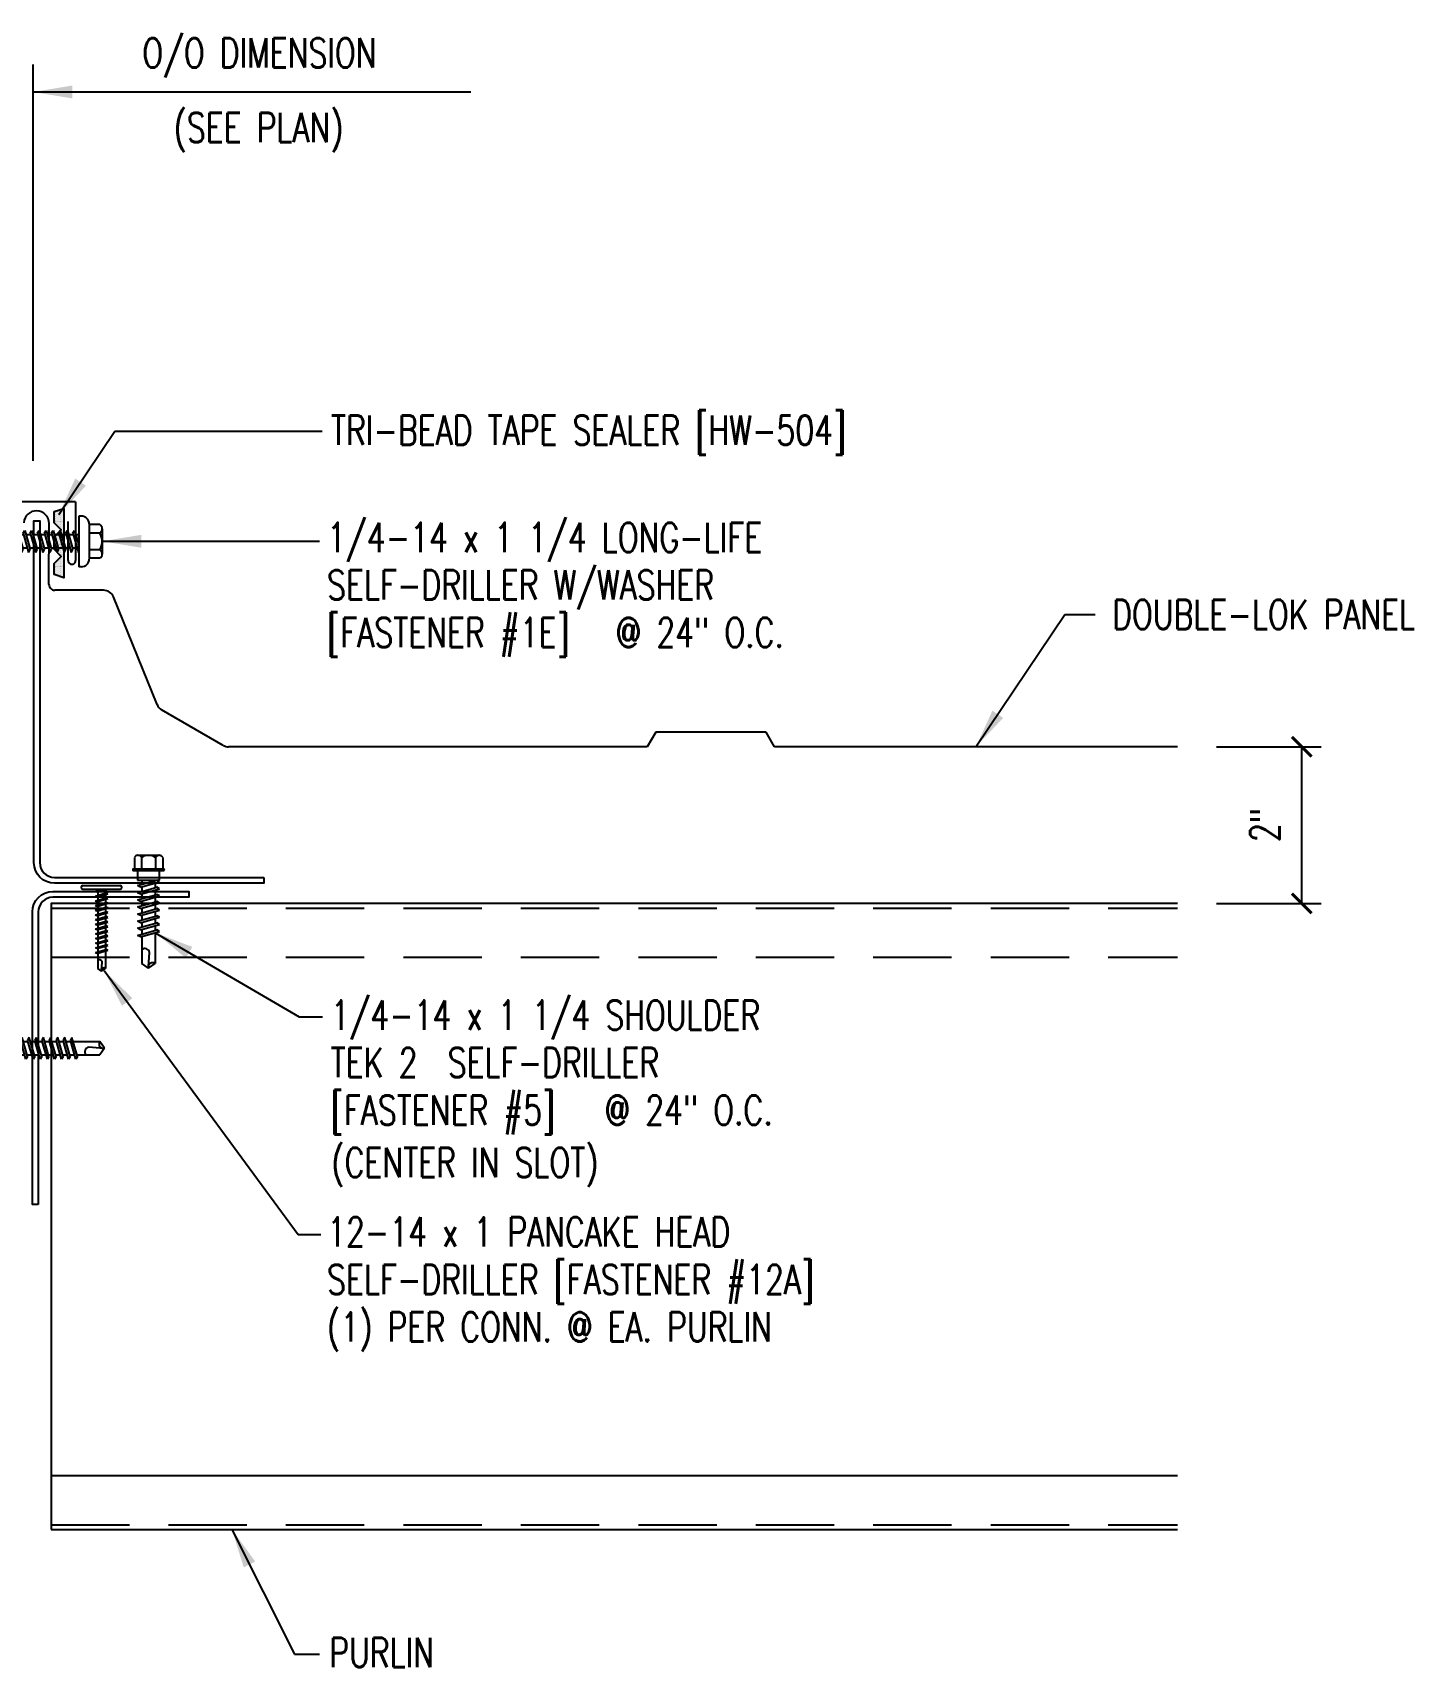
# Model space of a CAD drawing. Extents: x 9.1 to 39, y 12.5 to 38.2.
# Drawn here: x 21.38 to 39.02, y 17.29 to 38.17 of the extents above; entities that cross this region are included whole.
import ezdxf

# ---------------------------------------------------------------- set-up
doc = ezdxf.new("R2010")
doc.units = 0
doc.header["$LTSCALE"] = 4
doc.header["$MEASUREMENT"] = 0
doc.linetypes.add('HIDDEN', pattern=[0.375, 0.25, -0.125])
doc.layers.get('0').update_dxf_attribs({"linetype": 'CONTINUOUS'})
doc.layers.get('DEFPOINTS').update_dxf_attribs({"linetype": 'CONTINUOUS'})
for name, color, linetype in [('DIM', 2, 'CONTINUOUS'), ('FASTENER', 9, 'CONTINUOUS'), ('PANEL', 11, 'CONTINUOUS'), ('STLA', 10, 'CONTINUOUS'), ('TAPE', 8, 'CONTINUOUS'), ('TEXT', 2, 'CONTINUOUS'), ('TRIM', 6, 'CONTINUOUS')]:
    doc.layers.add(name, color=color, linetype=linetype)
doc.styles.add('TEXT1', font='ROMANS.shx', dxfattribs={"width": 0.75, "height": 0.375})
doc.dimstyles.new('DETAIL', dxfattribs={"dimscale": 4, "dimtxt": 0.09375, "dimasz": 0.0625, "dimexe": 0.0625, "dimexo": 0.125, "dimgap": 0.0625, "dimtad": 1, "dimdec": 4, "dimzin": 3, "dimdsep": 46, "dimlunit": 4, "dimtxsty": 'TEXT1', "dimblk": 'ARCHTICK', "dimcen": 0.0625, "dimclrd": 7, "dimclre": 7, "dimclrt": 2, "dimadec": 0, "dimazin": 0, "dimtfac": 0.59375, "dimtdec": 4, "dimtmove": 0, "dimatfit": 3, "dimldrblk": 'ARCHTICK', "dimfxl": 0, "dimfrac": 2, "dimtolj": 1, "dimtzin": 3, "dimarcsym": 0})
doc.dimstyles.new('DETAIL$7', dxfattribs={"dimscale": 4, "dimtxt": 0.09375, "dimasz": 0.125, "dimexe": 0.0625, "dimexo": 0.125, "dimgap": 0.0625, "dimtad": 1, "dimdec": 4, "dimzin": 3, "dimdsep": 46, "dimlunit": 4, "dimtxsty": 'TEXT1', "dimblk": 'ARCHTICK', "dimcen": 0.0625, "dimclrd": 7, "dimclre": 7, "dimclrt": 2, "dimadec": 0, "dimazin": 0, "dimtfac": 0.59375, "dimtdec": 4, "dimtmove": 2, "dimatfit": 3, "dimfxl": 0, "dimfrac": 2, "dimtolj": 1, "dimtzin": 3, "dimarcsym": 0})

# ---------------------------------------------------------------- blocks, each defined once
blk = doc.blocks.new('*X7')
at = {"color": 0}
for p, q in [((-0.434, 0.135), (-0.434, 0.135)), ((-0.434, 0.123), (-0.434, 0.123)), ((-0.422, 0.141), (-0.422, 0.141)), ((-0.422, 0.129), (-0.422, 0.129)), ((-0.422, 0.117), (-0.422, 0.117)), ((-0.422, 0.105), (-0.422, 0.105)), ((-0.422, 0.094), (-0.422, 0.094)), ((-0.422, 0.082), (-0.422, 0.082)), ((-0.41, 0.135), (-0.41, 0.135)), ((-0.41, 0.123), (-0.41, 0.123)), ((-0.41, 0.111), (-0.41, 0.111)), ((-0.41, 0.1), (-0.41, 0.1)), ((-0.41, 0.088), (-0.41, 0.088)), ((-0.41, 0.076), (-0.41, 0.076)), ((-0.41, 0.064), (-0.41, 0.064)), ((-0.41, 0.053), (-0.41, 0.053)), ((-0.41, 0.041), (-0.41, 0.041)), ((-0.398, 0.141), (-0.398, 0.141)), ((-0.398, 0.129), (-0.398, 0.129)), ((-0.398, 0.117), (-0.398, 0.117)), ((-0.398, 0.105), (-0.398, 0.105)), ((-0.398, 0.094), (-0.398, 0.094)), ((-0.398, 0.082), (-0.398, 0.082)), ((-0.398, 0.07), (-0.398, 0.07)), ((-0.398, 0.059), (-0.398, 0.059)), ((-0.398, 0.047), (-0.398, 0.047)), ((-0.398, 0.035), (-0.398, 0.035)), ((-0.398, 0.023), (-0.398, 0.023)), ((-0.387, 0.135), (-0.387, 0.135)), ((-0.387, 0.123), (-0.387, 0.123)), ((-0.387, 0.111), (-0.387, 0.111)), ((-0.387, 0.1), (-0.387, 0.1)), ((-0.387, 0.088), (-0.387, 0.088)), ((-0.387, 0.076), (-0.387, 0.076)), ((-0.387, 0.064), (-0.387, 0.064)), ((-0.387, 0.053), (-0.387, 0.053)), ((-0.387, 0.041), (-0.387, 0.041)), ((-0.387, 0.029), (-0.387, 0.029)), ((-0.375, 0.141), (-0.375, 0.141)), ((-0.375, 0.129), (-0.375, 0.129)), ((-0.375, 0.117), (-0.375, 0.117)), ((-0.375, 0.105), (-0.375, 0.105)), ((-0.375, 0.094), (-0.375, 0.094)), ((-0.375, 0.082), (-0.375, 0.082)), ((-0.375, 0.07), (-0.375, 0.07)), ((-0.375, 0.059), (-0.375, 0.059)), ((-0.375, 0.047), (-0.375, 0.047)), ((-0.375, 0.035), (-0.375, 0.035)), ((-0.375, 0.023), (-0.375, 0.023)), ((-0.363, 0.135), (-0.363, 0.135)), ((-0.363, 0.123), (-0.363, 0.123)), ((-0.363, 0.111), (-0.363, 0.111)), ((-0.363, 0.1), (-0.363, 0.1)), ((-0.363, 0.088), (-0.363, 0.088)), ((-0.363, 0.076), (-0.363, 0.076)), ((-0.363, 0.064), (-0.363, 0.064)), ((-0.363, 0.053), (-0.363, 0.053)), ((-0.363, 0.041), (-0.363, 0.041)), ((-0.363, 0.029), (-0.363, 0.029)), ((-0.352, 0.141), (-0.352, 0.141)), ((-0.352, 0.129), (-0.352, 0.129)), ((-0.352, 0.117), (-0.352, 0.117)), ((-0.352, 0.105), (-0.352, 0.105)), ((-0.352, 0.094), (-0.352, 0.094)), ((-0.352, 0.082), (-0.352, 0.082)), ((-0.352, 0.07), (-0.352, 0.07)), ((-0.352, 0.059), (-0.352, 0.059)), ((-0.352, 0.047), (-0.352, 0.047)), ((-0.352, 0.035), (-0.352, 0.035)), ((-0.352, 0.023), (-0.352, 0.023)), ((-0.34, 0.135), (-0.34, 0.135)), ((-0.34, 0.123), (-0.34, 0.123)), ((-0.34, 0.111), (-0.34, 0.111)), ((-0.34, 0.1), (-0.34, 0.1)), ((-0.34, 0.088), (-0.34, 0.088)), ((-0.34, 0.076), (-0.34, 0.076)), ((-0.34, 0.064), (-0.34, 0.064)), ((-0.34, 0.053), (-0.34, 0.053)), ((-0.34, 0.041), (-0.34, 0.041)), ((-0.34, 0.029), (-0.34, 0.029)), ((-0.328, 0.141), (-0.328, 0.141)), ((-0.328, 0.129), (-0.328, 0.129)), ((-0.328, 0.117), (-0.328, 0.117)), ((-0.328, 0.105), (-0.328, 0.105)), ((-0.328, 0.094), (-0.328, 0.094)), ((-0.328, 0.082), (-0.328, 0.082)), ((-0.328, 0.07), (-0.328, 0.07)), ((-0.328, 0.059), (-0.328, 0.059)), ((-0.328, 0.047), (-0.328, 0.047)), ((-0.328, 0.035), (-0.328, 0.035)), ((-0.328, 0.023), (-0.328, 0.023)), ((-0.316, 0.135), (-0.316, 0.135)), ((-0.316, 0.123), (-0.316, 0.123)), ((-0.316, 0.111), (-0.316, 0.111)), ((-0.316, 0.1), (-0.316, 0.1)), ((-0.316, 0.088), (-0.316, 0.088)), ((-0.316, 0.076), (-0.316, 0.076)), ((-0.316, 0.064), (-0.316, 0.064)), ((-0.316, 0.053), (-0.316, 0.053)), ((-0.316, 0.041), (-0.316, 0.041)), ((-0.316, 0.029), (-0.316, 0.029)), ((-0.305, 0.141), (-0.305, 0.141)), ((-0.305, 0.129), (-0.305, 0.129)), ((-0.305, 0.117), (-0.305, 0.117)), ((-0.305, 0.105), (-0.305, 0.105)), ((-0.305, 0.094), (-0.305, 0.094)), ((-0.305, 0.082), (-0.305, 0.082)), ((-0.305, 0.07), (-0.305, 0.07)), ((-0.305, 0.059), (-0.305, 0.059)), ((-0.305, 0.047), (-0.305, 0.047)), ((-0.305, 0.035), (-0.305, 0.035)), ((-0.305, 0.023), (-0.305, 0.023)), ((-0.293, 0.135), (-0.293, 0.135)), ((-0.293, 0.123), (-0.293, 0.123)), ((-0.293, 0.111), (-0.293, 0.111)), ((-0.293, 0.1), (-0.293, 0.1)), ((-0.293, 0.088), (-0.293, 0.088)), ((-0.293, 0.076), (-0.293, 0.076)), ((-0.293, 0.064), (-0.293, 0.064)), ((-0.293, 0.053), (-0.293, 0.053)), ((-0.293, 0.041), (-0.293, 0.041)), ((-0.293, 0.029), (-0.293, 0.029)), ((-0.281, 0.141), (-0.281, 0.141)), ((-0.281, 0.129), (-0.281, 0.129)), ((-0.281, 0.117), (-0.281, 0.117)), ((-0.281, 0.105), (-0.281, 0.105)), ((-0.281, 0.094), (-0.281, 0.094)), ((-0.281, 0.082), (-0.281, 0.082)), ((-0.281, 0.07), (-0.281, 0.07)), ((-0.281, 0.059), (-0.281, 0.059)), ((-0.281, 0.047), (-0.281, 0.047)), ((-0.281, 0.035), (-0.281, 0.035)), ((-0.281, 0.023), (-0.281, 0.023)), ((-0.27, 0.135), (-0.27, 0.135)), ((-0.27, 0.123), (-0.27, 0.123)), ((-0.27, 0.111), (-0.27, 0.111)), ((-0.27, 0.1), (-0.27, 0.1)), ((-0.27, 0.088), (-0.27, 0.088)), ((-0.27, 0.076), (-0.27, 0.076)), ((-0.27, 0.064), (-0.27, 0.064)), ((-0.27, 0.053), (-0.27, 0.053)), ((-0.27, 0.041), (-0.27, 0.041)), ((-0.27, 0.029), (-0.27, 0.029)), ((-0.258, 0.141), (-0.258, 0.141)), ((-0.258, 0.129), (-0.258, 0.129)), ((-0.258, 0.117), (-0.258, 0.117)), ((-0.258, 0.105), (-0.258, 0.105)), ((-0.258, 0.094), (-0.258, 0.094)), ((-0.258, 0.082), (-0.258, 0.082)), ((-0.258, 0.07), (-0.258, 0.07)), ((-0.258, 0.059), (-0.258, 0.059)), ((-0.258, 0.047), (-0.258, 0.047)), ((-0.258, 0.035), (-0.258, 0.035)), ((-0.258, 0.023), (-0.258, 0.023)), ((-0.246, 0.135), (-0.246, 0.135)), ((-0.246, 0.123), (-0.246, 0.123)), ((-0.246, 0.111), (-0.246, 0.111)), ((-0.246, 0.1), (-0.246, 0.1)), ((-0.246, 0.088), (-0.246, 0.088)), ((-0.246, 0.076), (-0.246, 0.076)), ((-0.246, 0.064), (-0.246, 0.064)), ((-0.246, 0.053), (-0.246, 0.053)), ((-0.246, 0.041), (-0.246, 0.041)), ((-0.234, 0.141), (-0.234, 0.141)), ((-0.234, 0.129), (-0.234, 0.129)), ((-0.234, 0.117), (-0.234, 0.117)), ((-0.234, 0.105), (-0.234, 0.105)), ((-0.234, 0.094), (-0.234, 0.094)), ((-0.234, 0.082), (-0.234, 0.082)), ((-0.234, 0.07), (-0.234, 0.07)), ((-0.234, 0.059), (-0.234, 0.059)), ((-0.234, 0.047), (-0.234, 0.047)), ((-0.223, 0.135), (-0.223, 0.135)), ((-0.223, 0.123), (-0.223, 0.123)), ((-0.223, 0.111), (-0.223, 0.111)), ((-0.223, 0.1), (-0.223, 0.1)), ((-0.223, 0.088), (-0.223, 0.088)), ((-0.223, 0.076), (-0.223, 0.076)), ((-0.223, 0.064), (-0.223, 0.064)), ((-0.211, 0.141), (-0.211, 0.141)), ((-0.211, 0.129), (-0.211, 0.129)), ((-0.211, 0.117), (-0.211, 0.117)), ((-0.211, 0.105), (-0.211, 0.105)), ((-0.211, 0.094), (-0.211, 0.094)), ((-0.211, 0.082), (-0.211, 0.082)), ((-0.211, 0.07), (-0.211, 0.07)), ((-0.199, 0.135), (-0.199, 0.135)), ((-0.199, 0.123), (-0.199, 0.123)), ((-0.199, 0.111), (-0.199, 0.111)), ((-0.199, 0.1), (-0.199, 0.1)), ((-0.199, 0.088), (-0.199, 0.088)), ((-0.188, 0.141), (-0.188, 0.141)), ((-0.188, 0.129), (-0.188, 0.129)), ((-0.188, 0.117), (-0.188, 0.117)), ((-0.188, 0.105), (-0.188, 0.105)), ((-0.188, 0.094), (-0.188, 0.094)), ((-0.176, 0.135), (-0.176, 0.135)), ((-0.176, 0.123), (-0.176, 0.123)), ((-0.176, 0.111), (-0.176, 0.111)), ((-0.164, 0.141), (-0.164, 0.141)), ((-0.164, 0.129), (-0.164, 0.129)), ((-0.164, 0.117), (-0.164, 0.117)), ((-0.164, 0.105), (-0.164, 0.105)), ((-0.152, 0.135), (-0.152, 0.135)), ((-0.152, 0.123), (-0.152, 0.123)), ((-0.152, 0.111), (-0.152, 0.111)), ((-0.152, 0.1), (-0.152, 0.1)), ((-0.141, 0.141), (-0.141, 0.141)), ((-0.141, 0.129), (-0.141, 0.129)), ((-0.141, 0.117), (-0.141, 0.117)), ((-0.141, 0.105), (-0.141, 0.105)), ((-0.141, 0.094), (-0.141, 0.094)), ((-0.141, 0.082), (-0.141, 0.082)), ((-0.129, 0.135), (-0.129, 0.135)), ((-0.129, 0.123), (-0.129, 0.123)), ((-0.129, 0.111), (-0.129, 0.111)), ((-0.129, 0.1), (-0.129, 0.1)), ((-0.129, 0.088), (-0.129, 0.088)), ((-0.129, 0.076), (-0.129, 0.076)), ((-0.117, 0.141), (-0.117, 0.141)), ((-0.117, 0.129), (-0.117, 0.129)), ((-0.117, 0.117), (-0.117, 0.117)), ((-0.117, 0.105), (-0.117, 0.105)), ((-0.117, 0.094), (-0.117, 0.094)), ((-0.117, 0.082), (-0.117, 0.082)), ((-0.117, 0.07), (-0.117, 0.07)), ((-0.117, 0.059), (-0.117, 0.059)), ((-0.105, 0.135), (-0.105, 0.135)), ((-0.105, 0.123), (-0.105, 0.123)), ((-0.105, 0.111), (-0.105, 0.111)), ((-0.105, 0.1), (-0.105, 0.1)), ((-0.105, 0.088), (-0.105, 0.088)), ((-0.105, 0.076), (-0.105, 0.076)), ((-0.105, 0.064), (-0.105, 0.064)), ((-0.105, 0.053), (-0.105, 0.053)), ((-0.094, 0.141), (-0.094, 0.141)), ((-0.094, 0.129), (-0.094, 0.129)), ((-0.094, 0.117), (-0.094, 0.117)), ((-0.094, 0.105), (-0.094, 0.105)), ((-0.094, 0.094), (-0.094, 0.094)), ((-0.094, 0.082), (-0.094, 0.082)), ((-0.094, 0.07), (-0.094, 0.07)), ((-0.094, 0.059), (-0.094, 0.059)), ((-0.094, 0.047), (-0.094, 0.047)), ((-0.094, 0.035), (-0.094, 0.035)), ((-0.082, 0.135), (-0.082, 0.135)), ((-0.082, 0.123), (-0.082, 0.123)), ((-0.082, 0.111), (-0.082, 0.111)), ((-0.082, 0.1), (-0.082, 0.1)), ((-0.082, 0.088), (-0.082, 0.088)), ((-0.082, 0.076), (-0.082, 0.076)), ((-0.082, 0.064), (-0.082, 0.064)), ((-0.082, 0.053), (-0.082, 0.053)), ((-0.082, 0.041), (-0.082, 0.041)), ((-0.082, 0.029), (-0.082, 0.029)), ((-0.07, 0.141), (-0.07, 0.141)), ((-0.07, 0.129), (-0.07, 0.129)), ((-0.07, 0.117), (-0.07, 0.117)), ((-0.07, 0.105), (-0.07, 0.105)), ((-0.07, 0.094), (-0.07, 0.094)), ((-0.07, 0.082), (-0.07, 0.082)), ((-0.07, 0.07), (-0.07, 0.07)), ((-0.07, 0.059), (-0.07, 0.059)), ((-0.07, 0.047), (-0.07, 0.047)), ((-0.07, 0.035), (-0.07, 0.035)), ((-0.07, 0.023), (-0.07, 0.023)), ((-0.059, 0.135), (-0.059, 0.135)), ((-0.059, 0.123), (-0.059, 0.123)), ((-0.059, 0.111), (-0.059, 0.111)), ((-0.059, 0.1), (-0.059, 0.1)), ((-0.059, 0.088), (-0.059, 0.088)), ((-0.059, 0.076), (-0.059, 0.076)), ((-0.059, 0.064), (-0.059, 0.064)), ((-0.059, 0.053), (-0.059, 0.053)), ((-0.059, 0.041), (-0.059, 0.041)), ((-0.059, 0.029), (-0.059, 0.029)), ((-0.047, 0.141), (-0.047, 0.141)), ((-0.047, 0.129), (-0.047, 0.129)), ((-0.047, 0.117), (-0.047, 0.117)), ((-0.047, 0.105), (-0.047, 0.105)), ((-0.047, 0.094), (-0.047, 0.094)), ((-0.047, 0.082), (-0.047, 0.082)), ((-0.047, 0.07), (-0.047, 0.07)), ((-0.047, 0.059), (-0.047, 0.059)), ((-0.047, 0.047), (-0.047, 0.047)), ((-0.047, 0.035), (-0.047, 0.035)), ((-0.047, 0.023), (-0.047, 0.023)), ((-0.035, 0.135), (-0.035, 0.135)), ((-0.035, 0.123), (-0.035, 0.123)), ((-0.035, 0.111), (-0.035, 0.111)), ((-0.035, 0.1), (-0.035, 0.1)), ((-0.035, 0.088), (-0.035, 0.088)), ((-0.035, 0.076), (-0.035, 0.076)), ((-0.035, 0.064), (-0.035, 0.064)), ((-0.035, 0.053), (-0.035, 0.053)), ((-0.035, 0.041), (-0.035, 0.041)), ((-0.035, 0.029), (-0.035, 0.029)), ((-0.023, 0.141), (-0.023, 0.141)), ((-0.023, 0.129), (-0.023, 0.129)), ((-0.023, 0.117), (-0.023, 0.117)), ((-0.023, 0.105), (-0.023, 0.105)), ((-0.023, 0.094), (-0.023, 0.094)), ((-0.023, 0.082), (-0.023, 0.082)), ((-0.023, 0.07), (-0.023, 0.07)), ((-0.023, 0.059), (-0.023, 0.059)), ((-0.023, 0.047), (-0.023, 0.047)), ((-0.023, 0.035), (-0.023, 0.035)), ((-0.023, 0.023), (-0.023, 0.023)), ((-0.012, 0.135), (-0.012, 0.135)), ((-0.012, 0.123), (-0.012, 0.123)), ((-0.012, 0.111), (-0.012, 0.111)), ((-0.012, 0.1), (-0.012, 0.1)), ((-0.012, 0.088), (-0.012, 0.088)), ((-0.012, 0.076), (-0.012, 0.076)), ((-0.012, 0.064), (-0.012, 0.064)), ((-0.012, 0.053), (-0.012, 0.053)), ((-0.012, 0.041), (-0.012, 0.041)), ((-0.012, 0.029), (-0.012, 0.029)), ((0, 0.141), (0, 0.141)), ((0, 0.129), (0, 0.129)), ((0, 0.117), (0, 0.117)), ((0, 0.105), (0, 0.105)), ((0, 0.094), (0, 0.094)), ((0, 0.082), (0, 0.082)), ((0, 0.07), (0, 0.07)), ((0, 0.059), (0, 0.059)), ((0, 0.047), (0, 0.047)), ((0, 0.035), (0, 0.035)), ((0, 0.023), (0, 0.023)), ((0.012, 0.135), (0.012, 0.135)), ((0.012, 0.123), (0.012, 0.123)), ((0.012, 0.111), (0.012, 0.111)), ((0.012, 0.1), (0.012, 0.1)), ((0.012, 0.088), (0.012, 0.088)), ((0.012, 0.076), (0.012, 0.076)), ((0.012, 0.064), (0.012, 0.064)), ((0.012, 0.053), (0.012, 0.053)), ((0.012, 0.041), (0.012, 0.041)), ((0.012, 0.029), (0.012, 0.029)), ((0.023, 0.141), (0.023, 0.141)), ((0.023, 0.129), (0.023, 0.129)), ((0.023, 0.117), (0.023, 0.117)), ((0.023, 0.105), (0.023, 0.105)), ((0.023, 0.094), (0.023, 0.094)), ((0.023, 0.082), (0.023, 0.082)), ((0.023, 0.07), (0.023, 0.07)), ((0.023, 0.059), (0.023, 0.059)), ((0.023, 0.047), (0.023, 0.047)), ((0.023, 0.035), (0.023, 0.035)), ((0.023, 0.023), (0.023, 0.023)), ((0.035, 0.135), (0.035, 0.135)), ((0.035, 0.123), (0.035, 0.123)), ((0.035, 0.111), (0.035, 0.111)), ((0.035, 0.1), (0.035, 0.1)), ((0.035, 0.088), (0.035, 0.088)), ((0.035, 0.076), (0.035, 0.076)), ((0.035, 0.064), (0.035, 0.064)), ((0.035, 0.053), (0.035, 0.053)), ((0.035, 0.041), (0.035, 0.041)), ((0.035, 0.029), (0.035, 0.029)), ((0.047, 0.141), (0.047, 0.141)), ((0.047, 0.129), (0.047, 0.129)), ((0.047, 0.117), (0.047, 0.117)), ((0.047, 0.105), (0.047, 0.105)), ((0.047, 0.094), (0.047, 0.094)), ((0.047, 0.082), (0.047, 0.082)), ((0.047, 0.07), (0.047, 0.07)), ((0.047, 0.059), (0.047, 0.059)), ((0.047, 0.047), (0.047, 0.047)), ((0.047, 0.035), (0.047, 0.035)), ((0.047, 0.023), (0.047, 0.023)), ((0.059, 0.135), (0.059, 0.135)), ((0.059, 0.123), (0.059, 0.123)), ((0.059, 0.111), (0.059, 0.111)), ((0.059, 0.1), (0.059, 0.1)), ((0.059, 0.088), (0.059, 0.088)), ((0.059, 0.076), (0.059, 0.076)), ((0.059, 0.064), (0.059, 0.064)), ((0.059, 0.053), (0.059, 0.053)), ((0.059, 0.041), (0.059, 0.041)), ((0.059, 0.029), (0.059, 0.029)), ((0.07, 0.141), (0.07, 0.141)), ((0.07, 0.129), (0.07, 0.129)), ((0.07, 0.117), (0.07, 0.117)), ((0.07, 0.105), (0.07, 0.105)), ((0.07, 0.094), (0.07, 0.094)), ((0.07, 0.082), (0.07, 0.082)), ((0.07, 0.07), (0.07, 0.07)), ((0.07, 0.059), (0.07, 0.059)), ((0.07, 0.047), (0.07, 0.047)), ((0.07, 0.035), (0.07, 0.035)), ((0.07, 0.023), (0.07, 0.023)), ((0.082, 0.135), (0.082, 0.135)), ((0.082, 0.123), (0.082, 0.123)), ((0.082, 0.111), (0.082, 0.111)), ((0.082, 0.1), (0.082, 0.1)), ((0.082, 0.088), (0.082, 0.088)), ((0.082, 0.076), (0.082, 0.076)), ((0.082, 0.064), (0.082, 0.064)), ((0.082, 0.053), (0.082, 0.053)), ((0.082, 0.041), (0.082, 0.041)), ((0.082, 0.029), (0.082, 0.029)), ((0.094, 0.141), (0.094, 0.141)), ((0.094, 0.129), (0.094, 0.129)), ((0.094, 0.117), (0.094, 0.117)), ((0.094, 0.105), (0.094, 0.105)), ((0.094, 0.094), (0.094, 0.094)), ((0.094, 0.082), (0.094, 0.082)), ((0.094, 0.07), (0.094, 0.07)), ((0.094, 0.059), (0.094, 0.059)), ((0.094, 0.047), (0.094, 0.047)), ((0.094, 0.035), (0.094, 0.035)), ((0.105, 0.135), (0.105, 0.135)), ((0.105, 0.123), (0.105, 0.123)), ((0.105, 0.111), (0.105, 0.111)), ((0.105, 0.1), (0.105, 0.1)), ((0.105, 0.088), (0.105, 0.088)), ((0.105, 0.076), (0.105, 0.076)), ((0.105, 0.064), (0.105, 0.064)), ((0.105, 0.053), (0.105, 0.053)), ((0.117, 0.141), (0.117, 0.141)), ((0.117, 0.129), (0.117, 0.129)), ((0.117, 0.117), (0.117, 0.117)), ((0.117, 0.105), (0.117, 0.105)), ((0.117, 0.094), (0.117, 0.094)), ((0.117, 0.082), (0.117, 0.082)), ((0.117, 0.07), (0.117, 0.07)), ((0.117, 0.059), (0.117, 0.059)), ((0.129, 0.135), (0.129, 0.135)), ((0.129, 0.123), (0.129, 0.123)), ((0.129, 0.111), (0.129, 0.111)), ((0.129, 0.1), (0.129, 0.1)), ((0.129, 0.088), (0.129, 0.088)), ((0.129, 0.076), (0.129, 0.076)), ((0.141, 0.141), (0.141, 0.141)), ((0.141, 0.129), (0.141, 0.129)), ((0.141, 0.117), (0.141, 0.117)), ((0.141, 0.105), (0.141, 0.105)), ((0.141, 0.094), (0.141, 0.094)), ((0.141, 0.082), (0.141, 0.082)), ((0.152, 0.135), (0.152, 0.135)), ((0.152, 0.123), (0.152, 0.123)), ((0.152, 0.111), (0.152, 0.111)), ((0.152, 0.1), (0.152, 0.1)), ((0.164, 0.141), (0.164, 0.141)), ((0.164, 0.129), (0.164, 0.129)), ((0.164, 0.117), (0.164, 0.117)), ((0.164, 0.105), (0.164, 0.105)), ((0.176, 0.135), (0.176, 0.135)), ((0.176, 0.123), (0.176, 0.123)), ((0.176, 0.111), (0.176, 0.111)), ((0.188, 0.141), (0.188, 0.141)), ((0.188, 0.129), (0.188, 0.129)), ((0.188, 0.117), (0.188, 0.117)), ((0.188, 0.105), (0.188, 0.105)), ((0.188, 0.094), (0.188, 0.094)), ((0.199, 0.135), (0.199, 0.135)), ((0.199, 0.123), (0.199, 0.123)), ((0.199, 0.111), (0.199, 0.111)), ((0.199, 0.1), (0.199, 0.1)), ((0.199, 0.088), (0.199, 0.088)), ((0.211, 0.141), (0.211, 0.141)), ((0.211, 0.129), (0.211, 0.129)), ((0.211, 0.117), (0.211, 0.117)), ((0.211, 0.105), (0.211, 0.105)), ((0.211, 0.094), (0.211, 0.094)), ((0.211, 0.082), (0.211, 0.082)), ((0.211, 0.07), (0.211, 0.07)), ((0.223, 0.135), (0.223, 0.135)), ((0.223, 0.123), (0.223, 0.123)), ((0.223, 0.111), (0.223, 0.111)), ((0.223, 0.1), (0.223, 0.1)), ((0.223, 0.088), (0.223, 0.088)), ((0.223, 0.076), (0.223, 0.076)), ((0.223, 0.064), (0.223, 0.064)), ((0.234, 0.141), (0.234, 0.141)), ((0.234, 0.129), (0.234, 0.129)), ((0.234, 0.117), (0.234, 0.117)), ((0.234, 0.105), (0.234, 0.105)), ((0.234, 0.094), (0.234, 0.094)), ((0.234, 0.082), (0.234, 0.082)), ((0.234, 0.07), (0.234, 0.07)), ((0.234, 0.059), (0.234, 0.059)), ((0.234, 0.047), (0.234, 0.047)), ((0.246, 0.135), (0.246, 0.135)), ((0.246, 0.123), (0.246, 0.123)), ((0.246, 0.111), (0.246, 0.111)), ((0.246, 0.1), (0.246, 0.1)), ((0.246, 0.088), (0.246, 0.088)), ((0.246, 0.076), (0.246, 0.076)), ((0.246, 0.064), (0.246, 0.064)), ((0.246, 0.053), (0.246, 0.053)), ((0.246, 0.041), (0.246, 0.041)), ((0.258, 0.141), (0.258, 0.141)), ((0.258, 0.129), (0.258, 0.129)), ((0.258, 0.117), (0.258, 0.117)), ((0.258, 0.105), (0.258, 0.105)), ((0.258, 0.094), (0.258, 0.094)), ((0.258, 0.082), (0.258, 0.082)), ((0.258, 0.07), (0.258, 0.07)), ((0.258, 0.059), (0.258, 0.059)), ((0.258, 0.047), (0.258, 0.047)), ((0.258, 0.035), (0.258, 0.035)), ((0.258, 0.023), (0.258, 0.023)), ((0.27, 0.135), (0.27, 0.135)), ((0.27, 0.123), (0.27, 0.123)), ((0.27, 0.111), (0.27, 0.111)), ((0.27, 0.1), (0.27, 0.1)), ((0.27, 0.088), (0.27, 0.088)), ((0.27, 0.076), (0.27, 0.076)), ((0.27, 0.064), (0.27, 0.064)), ((0.27, 0.053), (0.27, 0.053)), ((0.27, 0.041), (0.27, 0.041)), ((0.27, 0.029), (0.27, 0.029)), ((0.281, 0.141), (0.281, 0.141)), ((0.281, 0.129), (0.281, 0.129)), ((0.281, 0.117), (0.281, 0.117)), ((0.281, 0.105), (0.281, 0.105)), ((0.281, 0.094), (0.281, 0.094)), ((0.281, 0.082), (0.281, 0.082)), ((0.281, 0.07), (0.281, 0.07)), ((0.281, 0.059), (0.281, 0.059)), ((0.281, 0.047), (0.281, 0.047)), ((0.281, 0.035), (0.281, 0.035)), ((0.281, 0.023), (0.281, 0.023)), ((0.293, 0.135), (0.293, 0.135)), ((0.293, 0.123), (0.293, 0.123)), ((0.293, 0.111), (0.293, 0.111)), ((0.293, 0.1), (0.293, 0.1)), ((0.293, 0.088), (0.293, 0.088)), ((0.293, 0.076), (0.293, 0.076)), ((0.293, 0.064), (0.293, 0.064)), ((0.293, 0.053), (0.293, 0.053)), ((0.293, 0.041), (0.293, 0.041)), ((0.293, 0.029), (0.293, 0.029)), ((0.305, 0.141), (0.305, 0.141)), ((0.305, 0.129), (0.305, 0.129)), ((0.305, 0.117), (0.305, 0.117)), ((0.305, 0.105), (0.305, 0.105)), ((0.305, 0.094), (0.305, 0.094)), ((0.305, 0.082), (0.305, 0.082)), ((0.305, 0.07), (0.305, 0.07)), ((0.305, 0.059), (0.305, 0.059)), ((0.305, 0.047), (0.305, 0.047)), ((0.305, 0.035), (0.305, 0.035)), ((0.305, 0.023), (0.305, 0.023)), ((0.316, 0.135), (0.316, 0.135)), ((0.316, 0.123), (0.316, 0.123)), ((0.316, 0.111), (0.316, 0.111)), ((0.316, 0.1), (0.316, 0.1)), ((0.316, 0.088), (0.316, 0.088)), ((0.316, 0.076), (0.316, 0.076)), ((0.316, 0.064), (0.316, 0.064)), ((0.316, 0.053), (0.316, 0.053)), ((0.316, 0.041), (0.316, 0.041)), ((0.316, 0.029), (0.316, 0.029)), ((0.328, 0.141), (0.328, 0.141)), ((0.328, 0.129), (0.328, 0.129)), ((0.328, 0.117), (0.328, 0.117)), ((0.328, 0.105), (0.328, 0.105)), ((0.328, 0.094), (0.328, 0.094)), ((0.328, 0.082), (0.328, 0.082)), ((0.328, 0.07), (0.328, 0.07)), ((0.328, 0.059), (0.328, 0.059)), ((0.328, 0.047), (0.328, 0.047)), ((0.328, 0.035), (0.328, 0.035)), ((0.328, 0.023), (0.328, 0.023)), ((0.34, 0.135), (0.34, 0.135)), ((0.34, 0.123), (0.34, 0.123)), ((0.34, 0.111), (0.34, 0.111)), ((0.34, 0.1), (0.34, 0.1)), ((0.34, 0.088), (0.34, 0.088)), ((0.34, 0.076), (0.34, 0.076)), ((0.34, 0.064), (0.34, 0.064)), ((0.34, 0.053), (0.34, 0.053)), ((0.34, 0.041), (0.34, 0.041)), ((0.34, 0.029), (0.34, 0.029)), ((0.352, 0.141), (0.352, 0.141)), ((0.352, 0.129), (0.352, 0.129)), ((0.352, 0.117), (0.352, 0.117)), ((0.352, 0.105), (0.352, 0.105)), ((0.352, 0.094), (0.352, 0.094)), ((0.352, 0.082), (0.352, 0.082)), ((0.352, 0.07), (0.352, 0.07)), ((0.352, 0.059), (0.352, 0.059)), ((0.352, 0.047), (0.352, 0.047)), ((0.352, 0.035), (0.352, 0.035)), ((0.352, 0.023), (0.352, 0.023)), ((0.363, 0.135), (0.363, 0.135)), ((0.363, 0.123), (0.363, 0.123)), ((0.363, 0.111), (0.363, 0.111)), ((0.363, 0.1), (0.363, 0.1)), ((0.363, 0.088), (0.363, 0.088)), ((0.363, 0.076), (0.363, 0.076)), ((0.363, 0.064), (0.363, 0.064)), ((0.363, 0.053), (0.363, 0.053)), ((0.363, 0.041), (0.363, 0.041)), ((0.363, 0.029), (0.363, 0.029)), ((0.375, 0.141), (0.375, 0.141)), ((0.375, 0.129), (0.375, 0.129)), ((0.375, 0.117), (0.375, 0.117)), ((0.375, 0.105), (0.375, 0.105)), ((0.375, 0.094), (0.375, 0.094)), ((0.375, 0.082), (0.375, 0.082)), ((0.375, 0.07), (0.375, 0.07)), ((0.375, 0.059), (0.375, 0.059)), ((0.375, 0.047), (0.375, 0.047)), ((0.375, 0.035), (0.375, 0.035)), ((0.375, 0.023), (0.375, 0.023)), ((0.387, 0.135), (0.387, 0.135)), ((0.387, 0.123), (0.387, 0.123)), ((0.387, 0.111), (0.387, 0.111)), ((0.387, 0.1), (0.387, 0.1)), ((0.387, 0.088), (0.387, 0.088)), ((0.387, 0.076), (0.387, 0.076)), ((0.387, 0.064), (0.387, 0.064)), ((0.387, 0.053), (0.387, 0.053)), ((0.387, 0.041), (0.387, 0.041)), ((0.387, 0.029), (0.387, 0.029)), ((0.398, 0.141), (0.398, 0.141)), ((0.398, 0.129), (0.398, 0.129)), ((0.398, 0.117), (0.398, 0.117)), ((0.398, 0.105), (0.398, 0.105)), ((0.398, 0.094), (0.398, 0.094)), ((0.398, 0.082), (0.398, 0.082)), ((0.398, 0.07), (0.398, 0.07)), ((0.398, 0.059), (0.398, 0.059)), ((0.398, 0.047), (0.398, 0.047)), ((0.398, 0.035), (0.398, 0.035)), ((0.398, 0.023), (0.398, 0.023)), ((0.41, 0.135), (0.41, 0.135)), ((0.41, 0.123), (0.41, 0.123)), ((0.41, 0.111), (0.41, 0.111)), ((0.41, 0.1), (0.41, 0.1)), ((0.41, 0.088), (0.41, 0.088)), ((0.41, 0.076), (0.41, 0.076)), ((0.41, 0.064), (0.41, 0.064)), ((0.41, 0.053), (0.41, 0.053)), ((0.41, 0.041), (0.41, 0.041)), ((0.422, 0.141), (0.422, 0.141)), ((0.422, 0.129), (0.422, 0.129)), ((0.422, 0.117), (0.422, 0.117)), ((0.422, 0.105), (0.422, 0.105)), ((0.422, 0.094), (0.422, 0.094)), ((0.422, 0.082), (0.422, 0.082)), ((0.434, 0.135), (0.434, 0.135)), ((0.434, 0.123), (0.434, 0.123))]:
    blk.add_line(p, q, dxfattribs=at)
blk = doc.blocks.new('MB_DBTAP')
at = {"layer": 'TAPE', "color": 9}
blk.add_lwpolyline([(-0.403, 0.018), (-0.442, 0.141), (0.442, 0.141), (0.403, 0.018), (0.26, 0.018), (0.17, 0.109), (0.079, 0.018), (0, 0.018), (-0.079, 0.018), (-0.17, 0.109), (-0.26, 0.018)], close=True, dxfattribs=at)
at = {"layer": 'TAPE', "color": 251}
blk.add_blockref('*X7', (0, 0), dxfattribs=at)
blk = doc.blocks.new('MB_DO5')
for p, q in [((-0.193, 0.018), (0.193, 0.018)), ((-0.193, 0), (0.193, 0)), ((-0.181, 0.167), (-0.181, 0.018)), ((-0.181, 0.018), (0.181, 0.018)), ((-0.135, 0.193), (0.135, 0.193)), ((-0.089, 0.167), (-0.089, 0.018)), ((0.089, 0.167), (0.089, 0.018)), ((0.181, 0.167), (0.181, 0.018)), ((-0.139, 0), (-0.139, -0.123)), ((-0.139, -0.123), (0.139, -0.123)), ((-0.139, -0.194), (0.104, -0.124)), ((-0.104, -0.214), (-0.139, -0.194)), ((-0.104, -0.214), (0.139, -0.145)), ((-0.086, -0.123), (-0.086, -0.179)), ((0.086, -0.16), (0.086, -0.22)), ((0.139, -0.145), (0.104, -0.124)), ((0.139, -0.123), (0.139, 0)), ((-0.139, -0.285), (0.104, -0.215)), ((-0.104, -0.305), (-0.139, -0.285)), ((-0.139, -0.376), (0.104, -0.306)), ((-0.104, -0.396), (-0.139, -0.376)), ((-0.139, -0.466), (0.104, -0.397)), ((-0.104, -0.305), (0.139, -0.235)), ((-0.104, -0.396), (0.139, -0.326)), ((-0.104, -0.487), (0.139, -0.417)), ((-0.086, -0.209), (-0.086, -0.27)), ((-0.086, -0.3), (-0.086, -0.36)), ((-0.086, -0.391), (-0.086, -0.451)), ((0.086, -0.251), (0.086, -0.311)), ((0.086, -0.341), (0.086, -0.402)), ((0.139, -0.235), (0.104, -0.215)), ((0.139, -0.326), (0.104, -0.306)), ((0.139, -0.417), (0.104, -0.397)), ((-0.104, -0.487), (-0.139, -0.466)), ((-0.139, -0.557), (0.104, -0.488)), ((-0.104, -0.577), (-0.139, -0.557)), ((-0.139, -0.648), (0.104, -0.579)), ((-0.104, -0.577), (0.139, -0.508)), ((-0.104, -0.668), (0.139, -0.599)), ((-0.086, -0.482), (-0.086, -0.542)), ((-0.086, -0.572), (-0.086, -0.633)), ((0.086, -0.432), (0.086, -0.493)), ((0.086, -0.523), (0.086, -0.584)), ((0.086, -0.614), (0.086, -0.675)), ((0.139, -0.508), (0.104, -0.488)), ((0.139, -0.599), (0.104, -0.579)), ((-0.104, -0.668), (-0.139, -0.648)), ((-0.139, -0.739), (0.104, -0.67)), ((-0.104, -0.759), (-0.139, -0.739)), ((-0.139, -0.83), (0.104, -0.761)), ((-0.104, -0.85), (-0.139, -0.83)), ((-0.104, -0.759), (0.139, -0.69)), ((-0.104, -0.85), (0.139, -0.781)), ((-0.086, -0.663), (-0.086, -0.724)), ((-0.086, -0.754), (-0.086, -0.815)), ((0.086, -0.705), (0.086, -0.766)), ((0.086, -0.796), (0.086, -1.189)), ((0.139, -0.69), (0.104, -0.67)), ((0.139, -0.781), (0.104, -0.761)), ((-0.086, -0.845), (-0.086, -1.189)), ((0, -1.25), (-0.086, -1.189)), ((-0.002, -1.234), (0.014, -1.048)), ((0, -1.25), (0.086, -1.189))]:
    blk.add_line(p, q)
for centre, radius, start, end in [((-0.193, 0.009), 0.00894, 90, 270), ((-0.135, 0.141), 0.0527, 29.8754, 150.1246), ((0, 0.029), 0.164, 56.9974, 123.0026), ((0.135, 0.141), 0.0527, 29.8754, 150.1246), ((0.193, 0.009), 0.00894, 270, 90), ((-0.046, -1.06), 0.0615, 11.1445, 130.906), ((0.054, -1.236), 0.0563, 55.4585, 194.8454)]:
    blk.add_arc(centre, radius, start, end)
blk = doc.blocks.new('SD3')
at = {"layer": 'FASTENER'}
for p, q in [((-0.24, 0.082), (0.24, 0.082)), ((-0.24, 0.037), (0.24, 0.037)), ((-0.078, 0.008), (0.023, 0.037)), ((-0.058, -0.003), (-0.078, 0.008)), ((-0.058, -0.003), (0.08, 0.036)), ((-0.048, 0.037), (-0.048, 0.017)), ((0.05, 0.027), (0.05, -0.016)), ((-0.078, -0.052), (0.06, -0.013)), ((-0.058, -0.064), (-0.078, -0.052)), ((-0.078, -0.112), (0.06, -0.073)), ((-0.058, -0.124), (-0.078, -0.112)), ((-0.078, -0.172), (0.06, -0.133)), ((-0.058, -0.184), (-0.078, -0.172)), ((-0.078, -0.232), (0.06, -0.193)), ((-0.058, -0.064), (0.08, -0.024)), ((-0.058, -0.124), (0.08, -0.084)), ((-0.058, -0.184), (0.08, -0.144)), ((-0.058, -0.244), (0.08, -0.204)), ((-0.048, -0.001), (-0.048, -0.044)), ((-0.048, -0.061), (-0.048, -0.104)), ((-0.048, -0.121), (-0.048, -0.164)), ((-0.048, -0.181), (-0.048, -0.224)), ((0.05, -0.033), (0.05, -0.076)), ((0.05, -0.093), (0.05, -0.136)), ((0.05, -0.153), (0.05, -0.196)), ((0.08, -0.024), (0.06, -0.013)), ((0.08, -0.084), (0.06, -0.073)), ((0.08, -0.144), (0.06, -0.133)), ((0.08, -0.204), (0.06, -0.193)), ((-0.058, -0.244), (-0.078, -0.232)), ((-0.078, -0.292), (0.06, -0.253)), ((-0.058, -0.304), (-0.078, -0.292)), ((-0.078, -0.353), (0.06, -0.313)), ((-0.058, -0.364), (-0.078, -0.353)), ((-0.078, -0.413), (0.06, -0.373)), ((-0.058, -0.424), (-0.078, -0.413)), ((-0.058, -0.304), (0.08, -0.264)), ((-0.058, -0.364), (0.08, -0.325)), ((-0.058, -0.424), (0.08, -0.385)), ((-0.048, -0.241), (-0.048, -0.284)), ((-0.048, -0.301), (-0.048, -0.344)), ((-0.048, -0.361), (-0.048, -0.404)), ((0.05, -0.213), (0.05, -0.256)), ((0.05, -0.273), (0.05, -0.316)), ((0.05, -0.333), (0.05, -0.376)), ((0.05, -0.393), (0.05, -0.436)), ((0.08, -0.264), (0.06, -0.253)), ((0.08, -0.325), (0.06, -0.313)), ((0.08, -0.385), (0.06, -0.373)), ((-0.078, -0.473), (0.06, -0.433)), ((-0.058, -0.484), (-0.078, -0.473)), ((-0.078, -0.533), (0.06, -0.493)), ((-0.058, -0.544), (-0.078, -0.533)), ((-0.078, -0.593), (0.06, -0.553)), ((-0.058, -0.604), (-0.078, -0.593)), ((-0.078, -0.653), (0.06, -0.614)), ((-0.058, -0.484), (0.08, -0.445)), ((-0.058, -0.544), (0.08, -0.505)), ((-0.058, -0.604), (0.08, -0.565)), ((-0.058, -0.664), (0.08, -0.625)), ((-0.048, -0.421), (-0.048, -0.464)), ((-0.048, -0.481), (-0.048, -0.524)), ((-0.048, -0.541), (-0.048, -0.584)), ((-0.048, -0.601), (-0.048, -0.644)), ((0.05, -0.453), (0.05, -0.496)), ((0.05, -0.513), (0.05, -0.556)), ((0.05, -0.573), (0.05, -0.616)), ((0.08, -0.445), (0.06, -0.433)), ((0.08, -0.505), (0.06, -0.493)), ((0.08, -0.565), (0.06, -0.553)), ((0.08, -0.625), (0.06, -0.614)), ((-0.058, -0.664), (-0.078, -0.653)), ((-0.078, -0.713), (0.06, -0.674)), ((-0.058, -0.724), (-0.078, -0.713)), ((-0.078, -0.773), (0.06, -0.734)), ((-0.058, -0.785), (-0.078, -0.773)), ((-0.058, -0.724), (0.08, -0.685)), ((-0.058, -0.785), (0.08, -0.745)), ((-0.048, -0.662), (-0.048, -0.704)), ((-0.048, -0.722), (-0.048, -0.765)), ((-0.048, -0.782), (-0.048, -0.977)), ((0.05, -0.634), (0.05, -0.676)), ((0.05, -0.694), (0.05, -0.737)), ((0.05, -0.754), (0.05, -0.977)), ((0.08, -0.685), (0.06, -0.674)), ((0.08, -0.745), (0.06, -0.734)), ((0.001, -1.011), (-0.048, -0.977)), ((0, -1.003), (0.009, -0.896)), ((0.001, -1.011), (0.05, -0.977))]:
    blk.add_line(p, q, dxfattribs=at)
for centre, radius, start, end in [((-0.238, 0.06), 0.0227, 94.6639, 265.3361), ((0.238, 0.06), 0.0227, 274.6639, 85.3361), ((-0.025, -0.903), 0.0349, 11.1445, 130.906), ((0.032, -1.003), 0.032, 55.4585, 194.8454)]:
    blk.add_arc(centre, radius, start, end, dxfattribs=at)
blk = doc.blocks.new('_ArchTick')
at = {"color": 0, "linetype": 'ByBlock', "const_width": 0.15}
blk.add_lwpolyline([(-0.5, -0.5), (0.5, 0.5)], dxfattribs=at)
blk = doc.blocks.new('FD-F5')
at = {"layer": 'TEXT', "style": 'TEXT1', "width": 0.75}
for s, p in [('1/4-14 x 1 1/4 SHOULDER', (0.0047, -0.0408)), ('TEK 2  SELF-DRILLER', (0.0047, -0.1926)), ('[FASTENER #5]', (0.0047, -0.3444))]:
    blk.add_text(s, height=0.09375, dxfattribs=at).set_placement(p)
blk.add_attdef('(QUANTITY)', (0.8792, -0.3444), '', height=0.0938, dxfattribs=at)
blk = doc.blocks.new('FD-F12a')
at = {"layer": 'TEXT', "style": 'TEXT1', "width": 0.75}
for s, p in [('12-14 x 1 PANCAKE HEAD', (0.0047, -0.0408)), ('SELF-DRILLER [FASTENER #12A]', (0.0047, -0.1926))]:
    blk.add_text(s, height=0.09375, dxfattribs=at).set_placement(p)
blk.add_attdef('(QUANTITY)', (0.0047, -0.3444), '', height=0.0938, dxfattribs=at)
blk = doc.blocks.new('MB_DW3')
at = {"layer": 'FASTENER'}
for p, q in [((-0.215, 0.305), (-0.215, 0.171)), ((-0.161, 0.337), (0.161, 0.337)), ((-0.107, 0.305), (-0.107, 0.171)), ((0.107, 0.305), (0.107, 0.171)), ((0.215, 0.305), (0.215, 0.171)), ((-0.324, 0.071), (-0.324, 0.037)), ((-0.324, 0.037), (0.324, 0.037)), ((-0.224, 0.171), (0.215, 0.171)), ((-0.139, -0.016), (0.046, 0.037)), ((-0.104, -0.036), (0.139, 0.033)), ((-0.086, 0.037), (0.086, 0.037)), ((-0.086, 0.037), (-0.086, -0.001)), ((0.086, 0.037), (0.133, 0.037)), ((0.086, 0.018), (0.086, -0.042)), ((0.139, 0.033), (0.133, 0.037)), ((0.324, 0.071), (0.324, 0.037)), ((-0.104, -0.036), (-0.139, -0.016)), ((-0.139, -0.107), (0.104, -0.038)), ((-0.104, -0.127), (-0.139, -0.107)), ((-0.139, -0.198), (0.104, -0.128)), ((-0.104, -0.218), (-0.139, -0.198)), ((-0.104, -0.127), (0.139, -0.058)), ((-0.104, -0.218), (0.139, -0.149)), ((-0.086, -0.031), (-0.086, -0.092)), ((-0.086, -0.122), (-0.086, -0.183)), ((0.086, -0.073), (0.086, -0.133)), ((0.086, -0.164), (0.086, -0.224)), ((0.139, -0.058), (0.104, -0.038)), ((0.139, -0.149), (0.104, -0.128)), ((-0.139, -0.289), (0.104, -0.219)), ((-0.104, -0.309), (-0.139, -0.289)), ((-0.139, -0.38), (0.104, -0.31)), ((-0.104, -0.4), (-0.139, -0.38)), ((-0.139, -0.47), (0.104, -0.401)), ((-0.104, -0.309), (0.139, -0.239)), ((-0.104, -0.4), (0.139, -0.33)), ((-0.086, -0.213), (-0.086, -0.274)), ((-0.086, -0.304), (-0.086, -0.364)), ((-0.086, -0.395), (-0.086, -0.455)), ((0.086, -0.255), (0.086, -0.315)), ((0.086, -0.345), (0.086, -0.406)), ((0.139, -0.239), (0.104, -0.219)), ((0.139, -0.33), (0.104, -0.31)), ((0.139, -0.421), (0.104, -0.401)), ((-0.104, -0.491), (-0.139, -0.47)), ((-0.139, -0.561), (0.104, -0.492)), ((-0.104, -0.581), (-0.139, -0.561)), ((-0.139, -0.652), (0.104, -0.583)), ((-0.104, -0.491), (0.139, -0.421)), ((-0.104, -0.581), (0.139, -0.512)), ((-0.104, -0.672), (0.139, -0.603)), ((-0.086, -0.486), (-0.086, -0.546)), ((-0.086, -0.577), (-0.086, -0.637)), ((0.086, -0.436), (0.086, -0.497)), ((0.086, -0.527), (0.086, -0.588)), ((0.086, -0.618), (0.086, -0.679)), ((0.139, -0.512), (0.104, -0.492)), ((0.139, -0.603), (0.104, -0.583)), ((-0.104, -0.672), (-0.139, -0.652)), ((-0.139, -0.743), (0.104, -0.674)), ((-0.104, -0.763), (-0.139, -0.743)), ((-0.104, -0.763), (0.139, -0.694)), ((-0.086, -0.667), (-0.086, -0.728)), ((-0.086, -0.758), (-0.086, -1.05)), ((0.086, -0.709), (0.086, -1.05)), ((0.139, -0.694), (0.104, -0.674)), ((-0.002, -1.095), (0.014, -0.909)), ((0, -1.111), (-0.086, -1.05)), ((0, -1.111), (0.086, -1.05))]:
    blk.add_line(p, q, dxfattribs=at)
for centre, radius, start, end in [((-0.161, 0.274), 0.0628, 29.8754, 150.1246), ((0, 0.141), 0.196, 56.9974, 123.0026), ((0.161, 0.274), 0.0628, 29.8754, 150.1246), ((-0.224, 0.071), 0.1, 90, 180), ((0.224, 0.071), 0.1, 0, 90), ((-0.046, -0.921), 0.0615, 11.1445, 130.906), ((0.054, -1.097), 0.0563, 55.4585, 194.8454)]:
    blk.add_arc(centre, radius, start, end, dxfattribs=at)
blk = doc.blocks.new('FD-F1e')
at = {"layer": 'TEXT', "style": 'TEXT1', "width": 0.75}
for s, p in [('1/4-14 x 1 1/4 LONG-LIFE', (0.0047, -0.0408)), ('SELF-DRILLER W/WASHER', (0.0047, -0.1926)), ('[FASTENER #1E]', (0.0047, -0.3444))]:
    blk.add_text(s, height=0.09375, dxfattribs=at).set_placement(p)
blk.add_attdef('(QUANTITY)', (0.9263, -0.3444), '', height=0.0938, dxfattribs=at)
blk = doc.blocks.new('fz2')
at = {"layer": 'FASTENER'}
for p, q in [((-0.215, 0.305), (-0.215, 0.171)), ((-0.161, 0.337), (0.161, 0.337)), ((-0.107, 0.305), (-0.107, 0.171)), ((0.107, 0.305), (0.107, 0.171)), ((0.215, 0.305), (0.215, 0.171)), ((-0.324, 0.071), (-0.324, 0.037)), ((-0.324, 0.037), (0.324, 0.037)), ((-0.224, 0.171), (0.215, 0.171)), ((-0.139, -0.016), (0.046, 0.037)), ((-0.104, -0.036), (0.139, 0.033)), ((-0.086, 0.037), (0.086, 0.037)), ((-0.086, 0.037), (-0.086, -0.001)), ((0.086, 0.037), (0.133, 0.037)), ((0.086, 0.018), (0.086, -0.042)), ((0.139, 0.033), (0.133, 0.037)), ((0.324, 0.071), (0.324, 0.037)), ((-0.104, -0.036), (-0.139, -0.016)), ((-0.139, -0.107), (0.104, -0.038)), ((-0.104, -0.127), (-0.139, -0.107)), ((-0.139, -0.198), (0.104, -0.128)), ((-0.104, -0.218), (-0.139, -0.198)), ((-0.104, -0.127), (0.139, -0.058)), ((-0.104, -0.218), (0.139, -0.149)), ((-0.086, -0.031), (-0.086, -0.092)), ((-0.086, -0.122), (-0.086, -0.183)), ((0.086, -0.073), (0.086, -0.133)), ((0.086, -0.164), (0.086, -0.224)), ((0.139, -0.058), (0.104, -0.038)), ((0.139, -0.149), (0.104, -0.128)), ((-0.139, -0.289), (0.104, -0.219)), ((-0.104, -0.309), (-0.139, -0.289)), ((-0.139, -0.38), (0.104, -0.31)), ((-0.104, -0.4), (-0.139, -0.38)), ((-0.139, -0.47), (0.104, -0.401)), ((-0.104, -0.309), (0.139, -0.239)), ((-0.104, -0.4), (0.139, -0.33)), ((-0.086, -0.213), (-0.086, -0.274)), ((-0.086, -0.304), (-0.086, -0.364)), ((-0.086, -0.395), (-0.086, -0.455)), ((0.086, -0.255), (0.086, -0.315)), ((0.086, -0.345), (0.086, -0.406)), ((0.139, -0.239), (0.104, -0.219)), ((0.139, -0.33), (0.104, -0.31)), ((0.139, -0.421), (0.104, -0.401)), ((-0.104, -0.491), (-0.139, -0.47)), ((-0.139, -0.561), (0.104, -0.492)), ((-0.104, -0.581), (-0.139, -0.561)), ((-0.139, -0.652), (0.104, -0.583)), ((-0.104, -0.491), (0.139, -0.421)), ((-0.104, -0.581), (0.139, -0.512)), ((-0.104, -0.672), (0.139, -0.603)), ((-0.086, -0.486), (-0.086, -0.546)), ((-0.086, -0.577), (-0.086, -0.637)), ((0.086, -0.436), (0.086, -0.497)), ((0.086, -0.527), (0.086, -0.588)), ((0.086, -0.618), (0.086, -0.679)), ((0.139, -0.512), (0.104, -0.492)), ((0.139, -0.603), (0.104, -0.583)), ((-0.104, -0.672), (-0.139, -0.652)), ((-0.139, -0.743), (0.104, -0.674)), ((-0.104, -0.763), (-0.139, -0.743)), ((-0.104, -0.763), (0.139, -0.694)), ((-0.086, -0.667), (-0.086, -0.728)), ((-0.086, -0.758), (-0.086, -1.05)), ((0.086, -0.709), (0.086, -1.05)), ((0.139, -0.694), (0.104, -0.674)), ((-0.002, -1.095), (0.014, -0.909)), ((0, -1.111), (-0.086, -1.05)), ((0, -1.111), (0.086, -1.05))]:
    blk.add_line(p, q, dxfattribs=at)
for centre, radius, start, end in [((-0.161, 0.274), 0.0628, 29.8754, 150.1246), ((0, 0.141), 0.196, 56.9974, 123.0026), ((0.161, 0.274), 0.0628, 29.8754, 150.1246), ((-0.224, 0.071), 0.1, 90, 180), ((0.224, 0.071), 0.1, 0, 90), ((-0.046, -0.921), 0.0615, 11.1445, 130.906), ((0.054, -1.097), 0.0563, 55.4585, 194.8454)]:
    blk.add_arc(centre, radius, start, end, dxfattribs=at)
blk = doc.blocks.new('*D17')
at = {"layer": 'DEFPOINTS', "color": 0}
for p in [(35.995, 29.049), (37.583, 29.049), (35.995, 27.049)]:
    blk.add_point(p, dxfattribs=at)
at = {"layer": 'DIM', "color": 7, "lineweight": -2}
for p, q in [((36.495, 29.049), (37.833, 29.049)), ((37.583, 27.049), (37.583, 29.049)), ((36.495, 27.049), (37.833, 27.049))]:
    blk.add_line(p, q, dxfattribs=at)
at = {"layer": 'DIM', "color": 7, "lineweight": -2, "xscale": 0.25, "yscale": 0.25, "zscale": 0.25}
for p, rotation in [((37.583, 29.049), 90), ((37.583, 27.049), 270)]:
    blk.add_blockref('_ArchTick', p, dxfattribs=dict(at, rotation=rotation))
at = {"layer": 'DIM', "color": 2, "insert": (37.11, 28.049), "char_height": 0.375, "attachment_point": 5, "rotation": 90, "style": 'TEXT1'}
blk.add_mtext('\\A1;2"', dxfattribs=at)

msp = doc.modelspace()

# ---------------------------------------------------------------- linework, layer by layer
at = {"layer": 'PANEL'}
for p, q in [((21.58505, 31.12354), (21.58658, 31.90207)), ((22.28272, 31.04908), (21.65947, 31.04898)), ((22.965, 29.58915), (22.40978, 30.96338)), ((23.81048, 29.06743), (23.02348, 29.52179)), ((29.22497, 29.04909), (23.87897, 29.04909)), ((29.33321, 29.23659), (29.22497, 29.04909)), ((30.74172, 29.23658), (29.33321, 29.23659)), ((30.84997, 29.04909), (30.74172, 29.23658)), ((35.99458, 29.04909), (30.84997, 29.04909))]:
    msp.add_line(p, q, dxfattribs=at)
for centre, radius, start, end in [((21.42485, 31.90237), 0.16173, 359.89106, 176.752334), ((21.65946, 31.1234), 0.07441, 179.89106, 270.008829), ((22.28273, 30.91205), 0.13703, 21.999909, 90.001885), ((23.09183, 29.64019), 0.13671, 201.922403, 240.001171), ((23.87897, 29.18609), 0.137, 240.006446, 269.99979)]:
    msp.add_arc(centre, radius, start, end, dxfattribs=at)
at = {"layer": 'STLA', "color": 251, "linetype": 'HIDDEN'}
for p, q in [((21.61164, 26.98929), (35.99458, 26.98929)), ((21.61164, 26.35965), (35.99458, 26.35965)), ((21.61164, 19.10889), (35.99458, 19.10889))]:
    msp.add_line(p, q, dxfattribs=at)
at = {"layer": 'STLA'}
msp.add_line((21.61164, 19.73853), (35.99458, 19.73853), dxfattribs=at)
for points in [[(24.33052, 27.38142), (24.33052, 27.30672), (21.65522, 27.30672, -0.41421356), (21.39302, 27.56892), (21.39302, 31.93588), (21.46772, 31.93588), (21.46772, 27.56892, 0.41421356), (21.65522, 27.38142)], [(21.4474, 23.20078), (21.3727, 23.20078), (21.3727, 26.93858, -0.41421356), (21.6349, 27.20078), (23.3727, 27.20078), (23.3727, 27.12608), (21.6349, 27.12608, 0.41421356), (21.4474, 26.93858)]]:
    msp.add_lwpolyline(points, format="xyb", close=True, dxfattribs=at)
for points in [[(35.99458, 27.04909), (21.61164, 27.04909), (21.61164, 19.04909)], [(21.61164, 19.04909), (35.99458, 19.04909)]]:
    msp.add_lwpolyline(points, dxfattribs=at)
at = {"layer": 'TRIM', "color": 7}
msp.add_line((21.38187, 32.70074), (21.38187, 37.76525), dxfattribs=at)
at = {"layer": 'TRIM'}
for p, q in [((21.92473, 32.17976), (17.86517, 32.17976)), ((21.92473, 32.17976), (21.92473, 31.42976)), ((21.83098, 31.42976), (21.83098, 31.92976))]:
    msp.add_line(p, q, dxfattribs=at)
msp.add_arc((21.87786, 31.42782), 0.04691, 177.637891, 2.362109, dxfattribs=at)

# ---------------------------------------------------------------- block references
at = {"layer": 'FASTENER'}
for name, p, rotation in [('MB_DW3', (21.92763, 31.67267), 270), ('fz2', (21.18436, 25.19793), 90)]:
    msp.add_blockref(name, p, dxfattribs=dict(at, rotation=rotation))
for name, p in [('MB_DO5', (22.85627, 27.46991)), ('SD3', (22.25618, 27.19449))]:
    msp.add_blockref(name, p, dxfattribs=at)
at = {"layer": 'TAPE', "rotation": 269.9999999999995}
msp.add_blockref('MB_DBTAP', (21.63315, 31.65184), dxfattribs=at)
at = {"layer": 'TEXT', "xscale": 4, "yscale": 4, "zscale": 4}
for name, p, values in [('FD-F1e', (25.11851, 31.69974), {'(QUANTITY)': '@ 24" O.C.'}), ('FD-F5', (25.1639, 25.59779), {'(QUANTITY)': '@ 24" O.C.'}), ('FD-F12a', (25.11825, 22.82652), {'(QUANTITY)': '(1) PER CONN. @ EA. PURLIN'})]:
    msp.add_blockref(name, p, dxfattribs=at).add_auto_attribs(values)

# ---------------------------------------------------------------- texts
at = {"layer": 'TEXT', "style": 'TEXT1', "width": 0.75}
for s, p in [('TRI-BEAD TAPE SEALER [HW-504]', (25.18589, 32.90582)), ('DOUBLE-LOK PANEL', (35.16297, 30.55328)), ('(CENTER IN SLOT)', (25.19227, 23.55095)), ('PURLIN', (25.16461, 17.28838))]:
    msp.add_text(s, height=0.375, dxfattribs=at).set_placement(p)
at = {"layer": 'TRIM', "color": 2, "style": 'TEXT1', "width": 0.75}
for s, p in [('O/O DIMENSION', (22.77791, 37.72648)), ('(SEE PLAN)', (23.17709, 36.7734))]:
    msp.add_text(s, height=0.375, dxfattribs=at).set_placement(p)

# ---------------------------------------------------------------- dimensions: what is measured, and where the dimension line sits
at = {"layer": 'DIM'}
dim = msp.add_linear_dim(base=(37.58287, 29.04909), p1=(35.99458, 27.04909), p2=(35.99458, 29.04909), angle=90, dimstyle='DETAIL', dxfattribs=at)
dim.commit()
dim.dimension.update_dxf_attribs({"geometry": '*D17', "text_midpoint": (37.10966, 28.04909)})

# ---------------------------------------------------------------- leaders
for points in [[(21.70932, 32.01512), (22.42527, 33.08038), (25.07527, 33.08038)], [(22.2642, 31.67509), (24.48037, 31.67509), (25.03922, 31.67509)], [(23.92163, 19.04909), (24.71919, 17.45674), (25.04043, 17.45674)]]:
    msp.add_leader(points, dimstyle='DETAIL$7', dxfattribs=at)
for points, override in [([(33.42227, 29.04909), (34.55691, 30.73966), (34.94462, 30.73966)], {"dimtad": 0}), ([(22.94255, 26.67399), (24.7797, 25.59901), (25.07761, 25.59901)], {"dimgap": 0.0625, "dimtad": 0}), ([(22.28777, 26.19129), (24.76825, 22.81646), (25.0547, 22.81646)], {"dimgap": 0.0625, "dimtad": 0})]:
    msp.add_leader(points, dimstyle='DETAIL$7', override=override, dxfattribs=at)
at = {"layer": 'TRIM'}
msp.add_leader([(21.38187, 37.41551), (23.50068, 37.41551), (26.97133, 37.41551)], dimstyle='DETAIL$7', dxfattribs=at)

doc.saveas('drawing.dxf')
